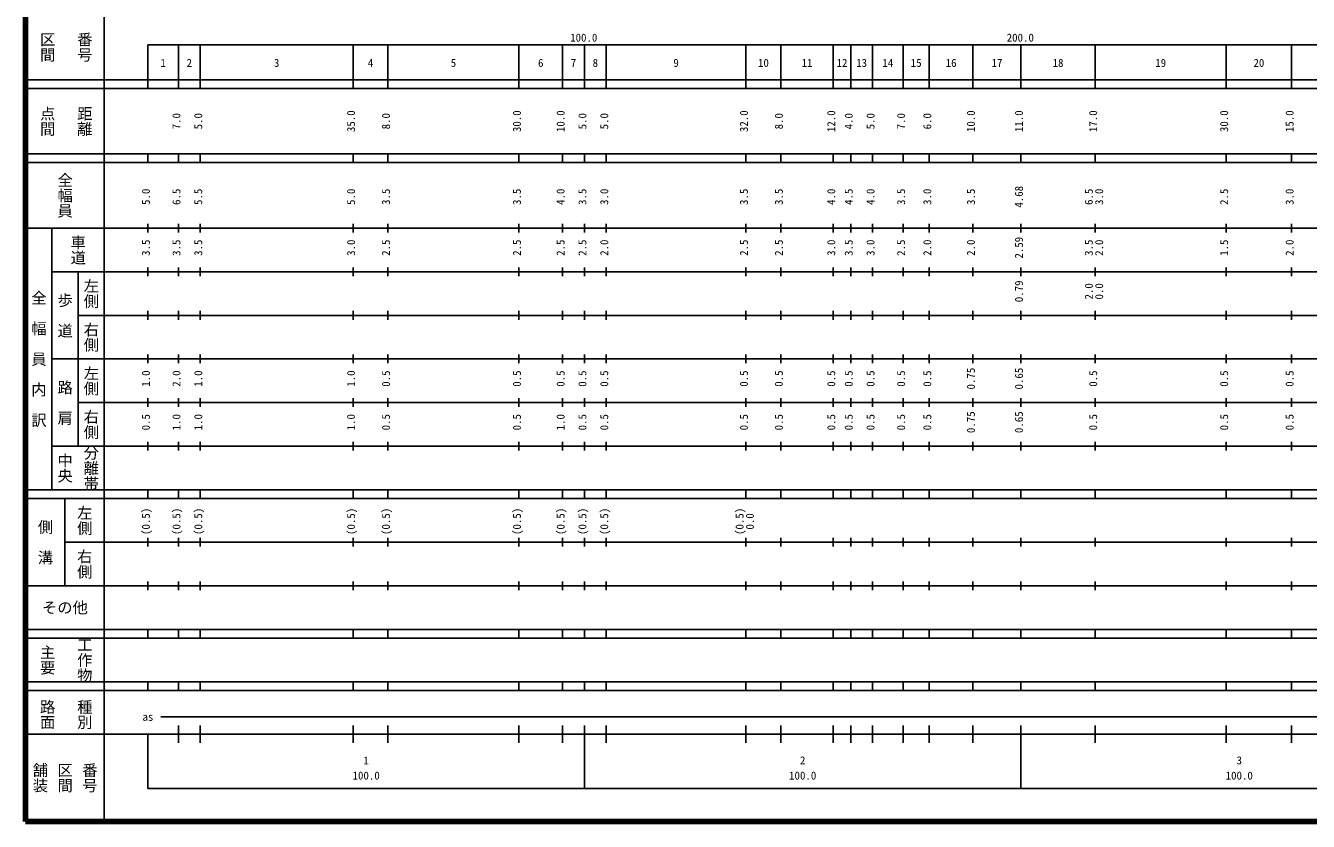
# Model space of a CAD drawing. Units: millimetres on the paper, enlarged 1000 times. Extents: x 40000 to 680000, y 20000 to 380000.
# Drawn here: x 40000 to 333830, y 20000 to 202409 of the extents above; entities that cross this region are included whole.
import ezdxf
from ezdxf.enums import TextEntityAlignment as Align

# ---------------------------------------------------------------- set-up
doc = ezdxf.new("R2010")
doc.units = ezdxf.units.MM
doc.header["$LTSCALE"] = 1000
doc.layers.add('M-TTL', color=2, linetype='Continuous', lineweight=140)
doc.layers.add('M-TTL-BAND', color=7, linetype='Continuous', lineweight=25)
doc.styles.add('@ＭＳ ゴシック', font='')
doc.styles.add('ＭＳ ゴシック', font='')
doc.styles.get('@ＭＳ ゴシック').set_extended_font_data('@MS Gothic')
doc.styles.get('ＭＳ ゴシック').set_extended_font_data('MS Gothic')

msp = doc.modelspace()

# ---------------------------------------------------------------- linework, layer by layer
at = {"layer": 'M-TTL'}
for p, q in [((40000, 380000), (40000, 20000)), ((40000, 20000), (680000, 20000))]:
    msp.add_line(p, q, dxfattribs=at)
at = {"layer": 'M-TTL-BAND'}
for p, q in [((58000, 370000), (58000, 20000)), ((68000, 198000), (579000, 198000)), ((68000, 198000), (68000, 188000)), ((75000, 188000), (75000, 198000)), ((80000, 188000), (80000, 198000)), ((115000, 188000), (115000, 198000)), ((123000, 188000), (123000, 198000)), ((153000, 188000), (153000, 198000)), ((163000, 188000), (163000, 198000)), ((168000, 188000), (168000, 198000)), ((173000, 188000), (173000, 198000)), ((205000, 188000), (205000, 198000)), ((213000, 188000), (213000, 198000)), ((225000, 188000), (225000, 198000)), ((229000, 188000), (229000, 198000)), ((234000, 188000), (234000, 198000)), ((241000, 188000), (241000, 198000)), ((247000, 188000), (247000, 198000)), ((257000, 188000), (257000, 198000)), ((268000, 188000), (268000, 198000)), ((285000, 188000), (285000, 198000)), ((315000, 188000), (315000, 198000)), ((330000, 188000), (330000, 198000)), ((40000, 190000), (579000, 190000)), ((40000, 188000), (579000, 188000)), ((40000, 173000), (579000, 173000)), ((40000, 171000), (579000, 171000)), ((68000, 171000), (68000, 173000)), ((75000, 171000), (75000, 173000)), ((80000, 171000), (80000, 173000)), ((115000, 171000), (115000, 173000)), ((123000, 171000), (123000, 173000)), ((153000, 171000), (153000, 173000)), ((163000, 171000), (163000, 173000)), ((168000, 171000), (168000, 173000)), ((173000, 171000), (173000, 173000)), ((205000, 171000), (205000, 173000)), ((213000, 171000), (213000, 173000)), ((225000, 171000), (225000, 173000)), ((229000, 171000), (229000, 173000)), ((234000, 171000), (234000, 173000)), ((241000, 171000), (241000, 173000)), ((247000, 171000), (247000, 173000)), ((257000, 171000), (257000, 173000)), ((268000, 171000), (268000, 173000)), ((285000, 171000), (285000, 173000)), ((315000, 171000), (315000, 173000)), ((330000, 171000), (330000, 173000)), ((40000, 156000), (579000, 156000)), ((46000, 96000), (46000, 156000)), ((68000, 155000), (68000, 157000)), ((75000, 155000), (75000, 157000)), ((80000, 155000), (80000, 157000)), ((115000, 155000), (115000, 157000)), ((123000, 155000), (123000, 157000)), ((153000, 155000), (153000, 157000)), ((163000, 155000), (163000, 157000)), ((168000, 155000), (168000, 157000)), ((173000, 155000), (173000, 157000)), ((205000, 155000), (205000, 157000)), ((213000, 155000), (213000, 157000)), ((225000, 155000), (225000, 157000)), ((229000, 155000), (229000, 157000)), ((234000, 155000), (234000, 157000)), ((241000, 155000), (241000, 157000)), ((247000, 155000), (247000, 157000)), ((257000, 155000), (257000, 157000)), ((268000, 155000), (268000, 157000)), ((285000, 155000), (285000, 157000)), ((315000, 155000), (315000, 157000)), ((330000, 155000), (330000, 157000)), ((68000, 145000), (68000, 147000)), ((75000, 145000), (75000, 147000)), ((80000, 145000), (80000, 147000)), ((115000, 145000), (115000, 147000)), ((123000, 145000), (123000, 147000)), ((153000, 145000), (153000, 147000)), ((163000, 145000), (163000, 147000)), ((168000, 145000), (168000, 147000)), ((173000, 145000), (173000, 147000)), ((205000, 145000), (205000, 147000)), ((213000, 145000), (213000, 147000)), ((225000, 145000), (225000, 147000)), ((229000, 145000), (229000, 147000)), ((234000, 145000), (234000, 147000)), ((241000, 145000), (241000, 147000)), ((247000, 145000), (247000, 147000)), ((257000, 145000), (257000, 147000)), ((268000, 145000), (268000, 147000)), ((285000, 145000), (285000, 147000)), ((315000, 145000), (315000, 147000)), ((330000, 145000), (330000, 147000)), ((46000, 146000), (579000, 146000)), ((52000, 146000), (52000, 106000)), ((52000, 136000), (579000, 136000)), ((68000, 135000), (68000, 137000)), ((75000, 135000), (75000, 137000)), ((80000, 135000), (80000, 137000)), ((115000, 135000), (115000, 137000)), ((123000, 135000), (123000, 137000)), ((153000, 135000), (153000, 137000)), ((163000, 135000), (163000, 137000)), ((168000, 135000), (168000, 137000)), ((173000, 135000), (173000, 137000)), ((205000, 135000), (205000, 137000)), ((213000, 135000), (213000, 137000)), ((225000, 135000), (225000, 137000)), ((229000, 135000), (229000, 137000)), ((234000, 135000), (234000, 137000)), ((241000, 135000), (241000, 137000)), ((247000, 135000), (247000, 137000)), ((257000, 135000), (257000, 137000)), ((268000, 135000), (268000, 137000)), ((285000, 135000), (285000, 137000)), ((315000, 135000), (315000, 137000)), ((330000, 135000), (330000, 137000)), ((68000, 125000), (68000, 127000)), ((75000, 125000), (75000, 127000)), ((80000, 125000), (80000, 127000)), ((115000, 125000), (115000, 127000)), ((123000, 125000), (123000, 127000)), ((153000, 125000), (153000, 127000)), ((163000, 125000), (163000, 127000)), ((168000, 125000), (168000, 127000)), ((173000, 125000), (173000, 127000)), ((205000, 125000), (205000, 127000)), ((213000, 125000), (213000, 127000)), ((225000, 125000), (225000, 127000)), ((229000, 125000), (229000, 127000)), ((234000, 125000), (234000, 127000)), ((241000, 125000), (241000, 127000)), ((247000, 125000), (247000, 127000)), ((257000, 125000), (257000, 127000)), ((268000, 125000), (268000, 127000)), ((285000, 125000), (285000, 127000)), ((315000, 125000), (315000, 127000)), ((330000, 125000), (330000, 127000)), ((46000, 126000), (579000, 126000)), ((52000, 116000), (579000, 116000)), ((68000, 115000), (68000, 117000)), ((75000, 115000), (75000, 117000)), ((80000, 115000), (80000, 117000)), ((115000, 115000), (115000, 117000)), ((123000, 115000), (123000, 117000)), ((153000, 115000), (153000, 117000)), ((163000, 115000), (163000, 117000)), ((168000, 115000), (168000, 117000)), ((173000, 115000), (173000, 117000)), ((205000, 115000), (205000, 117000)), ((213000, 115000), (213000, 117000)), ((225000, 115000), (225000, 117000)), ((229000, 115000), (229000, 117000)), ((234000, 115000), (234000, 117000)), ((241000, 115000), (241000, 117000)), ((247000, 115000), (247000, 117000)), ((257000, 115000), (257000, 117000)), ((268000, 115000), (268000, 117000)), ((285000, 115000), (285000, 117000)), ((315000, 115000), (315000, 117000)), ((330000, 115000), (330000, 117000)), ((46000, 106000), (579000, 106000)), ((68000, 105000), (68000, 107000)), ((75000, 105000), (75000, 107000)), ((80000, 105000), (80000, 107000)), ((115000, 105000), (115000, 107000)), ((123000, 105000), (123000, 107000)), ((153000, 105000), (153000, 107000)), ((163000, 105000), (163000, 107000)), ((168000, 105000), (168000, 107000)), ((173000, 105000), (173000, 107000)), ((205000, 105000), (205000, 107000)), ((213000, 105000), (213000, 107000)), ((225000, 105000), (225000, 107000)), ((229000, 105000), (229000, 107000)), ((234000, 105000), (234000, 107000)), ((241000, 105000), (241000, 107000)), ((247000, 105000), (247000, 107000)), ((257000, 105000), (257000, 107000)), ((268000, 105000), (268000, 107000)), ((285000, 105000), (285000, 107000)), ((315000, 105000), (315000, 107000)), ((330000, 105000), (330000, 107000)), ((40000, 96000), (579000, 96000)), ((68000, 94000), (68000, 96000)), ((75000, 94000), (75000, 96000)), ((80000, 94000), (80000, 96000)), ((115000, 94000), (115000, 96000)), ((123000, 94000), (123000, 96000)), ((153000, 94000), (153000, 96000)), ((163000, 94000), (163000, 96000)), ((168000, 94000), (168000, 96000)), ((173000, 94000), (173000, 96000)), ((205000, 94000), (205000, 96000)), ((213000, 94000), (213000, 96000)), ((225000, 94000), (225000, 96000)), ((229000, 94000), (229000, 96000)), ((234000, 94000), (234000, 96000)), ((241000, 94000), (241000, 96000)), ((247000, 94000), (247000, 96000)), ((257000, 94000), (257000, 96000)), ((268000, 94000), (268000, 96000)), ((285000, 94000), (285000, 96000)), ((315000, 94000), (315000, 96000)), ((330000, 94000), (330000, 96000)), ((40000, 94000), (579000, 94000)), ((49000, 94000), (49000, 74000)), ((49000, 84000), (579000, 84000)), ((68000, 83000), (68000, 85000)), ((75000, 83000), (75000, 85000)), ((80000, 83000), (80000, 85000)), ((115000, 83000), (115000, 85000)), ((123000, 83000), (123000, 85000)), ((153000, 83000), (153000, 85000)), ((163000, 83000), (163000, 85000)), ((168000, 83000), (168000, 85000)), ((173000, 83000), (173000, 85000)), ((205000, 83000), (205000, 85000)), ((213000, 83000), (213000, 85000)), ((225000, 83000), (225000, 85000)), ((229000, 83000), (229000, 85000)), ((234000, 83000), (234000, 85000)), ((241000, 83000), (241000, 85000)), ((247000, 83000), (247000, 85000)), ((257000, 83000), (257000, 85000)), ((268000, 83000), (268000, 85000)), ((285000, 83000), (285000, 85000)), ((315000, 83000), (315000, 85000)), ((330000, 83000), (330000, 85000)), ((40000, 74000), (579000, 74000)), ((68000, 73000), (68000, 75000)), ((75000, 73000), (75000, 75000)), ((80000, 73000), (80000, 75000)), ((115000, 73000), (115000, 75000)), ((123000, 73000), (123000, 75000)), ((153000, 73000), (153000, 75000)), ((163000, 73000), (163000, 75000)), ((168000, 73000), (168000, 75000)), ((173000, 73000), (173000, 75000)), ((205000, 73000), (205000, 75000)), ((213000, 73000), (213000, 75000)), ((225000, 73000), (225000, 75000)), ((229000, 73000), (229000, 75000)), ((234000, 73000), (234000, 75000)), ((241000, 73000), (241000, 75000)), ((247000, 73000), (247000, 75000)), ((257000, 73000), (257000, 75000)), ((268000, 73000), (268000, 75000)), ((285000, 73000), (285000, 75000)), ((315000, 73000), (315000, 75000)), ((330000, 73000), (330000, 75000)), ((40000, 64000), (579000, 64000)), ((40000, 62000), (579000, 62000)), ((68000, 62000), (68000, 64000)), ((75000, 62000), (75000, 64000)), ((80000, 62000), (80000, 64000)), ((115000, 62000), (115000, 64000)), ((123000, 62000), (123000, 64000)), ((153000, 62000), (153000, 64000)), ((163000, 62000), (163000, 64000)), ((168000, 62000), (168000, 64000)), ((173000, 62000), (173000, 64000)), ((205000, 62000), (205000, 64000)), ((213000, 62000), (213000, 64000)), ((225000, 62000), (225000, 64000)), ((229000, 62000), (229000, 64000)), ((234000, 62000), (234000, 64000)), ((241000, 62000), (241000, 64000)), ((247000, 62000), (247000, 64000)), ((257000, 62000), (257000, 64000)), ((268000, 62000), (268000, 64000)), ((285000, 62000), (285000, 64000)), ((315000, 62000), (315000, 64000)), ((330000, 62000), (330000, 64000)), ((40000, 52000), (579000, 52000)), ((40000, 50000), (579000, 50000)), ((68000, 50000), (68000, 52000)), ((75000, 50000), (75000, 52000)), ((80000, 50000), (80000, 52000)), ((115000, 50000), (115000, 52000)), ((123000, 50000), (123000, 52000)), ((153000, 50000), (153000, 52000)), ((163000, 50000), (163000, 52000)), ((168000, 50000), (168000, 52000)), ((173000, 50000), (173000, 52000)), ((205000, 50000), (205000, 52000)), ((213000, 50000), (213000, 52000)), ((225000, 50000), (225000, 52000)), ((229000, 50000), (229000, 52000)), ((234000, 50000), (234000, 52000)), ((241000, 50000), (241000, 52000)), ((247000, 50000), (247000, 52000)), ((257000, 50000), (257000, 52000)), ((268000, 50000), (268000, 52000)), ((285000, 50000), (285000, 52000)), ((315000, 50000), (315000, 52000)), ((330000, 50000), (330000, 52000)), ((71000, 44000), (556000, 44000)), ((75000, 38000), (75000, 42000)), ((80000, 38000), (80000, 42000)), ((115000, 38000), (115000, 42000)), ((123000, 38000), (123000, 42000)), ((153000, 38000), (153000, 42000)), ((163000, 38000), (163000, 42000)), ((168000, 27500), (168000, 42000)), ((173000, 38000), (173000, 42000)), ((205000, 38000), (205000, 42000)), ((213000, 38000), (213000, 42000)), ((225000, 38000), (225000, 42000)), ((229000, 38000), (229000, 42000)), ((234000, 38000), (234000, 42000)), ((241000, 38000), (241000, 42000)), ((247000, 38000), (247000, 42000)), ((257000, 38000), (257000, 42000)), ((268000, 27500), (268000, 42000)), ((285000, 38000), (285000, 42000)), ((315000, 38000), (315000, 42000)), ((330000, 38000), (330000, 42000)), ((40000, 40000), (579000, 40000)), ((68000, 40000), (68000, 27500)), ((68000, 27500), (579000, 27500))]:
    msp.add_line(p, q, dxfattribs=at)

# ---------------------------------------------------------------- texts
at = {"layer": 'M-TTL-BAND', "style": '@ＭＳ ゴシック'}
for s, p in [('区間', (45000, 197500)), ('番号', (53500, 197500)), ('点間', (45000, 180500)), ('距離', (53500, 180500)), ('全幅員', (49000, 163500)), ('車道', (52000, 151000)), ('左側', (55000, 141000)), ('全\u3000幅\u3000員\u3000内\u3000訳', (43000, 126000)), ('歩\u3000道', (49000, 136000)), ('右側', (55000, 131000)), ('左側', (55000, 121000)), ('路\u3000肩', (49000, 116000)), ('右側', (55000, 111000)), ('分離帯', (55000, 101000)), ('中央', (49000, 101000)), ('左側', (53500, 89000)), ('側\u3000溝', (44500, 84000)), ('右側', (53500, 79000)), ('工作物', (53500, 57000)), ('主要', (45000, 57000)), ('路面', (45000, 44500)), ('種別', (53500, 44500)), ('舗装', (43333, 30000)), ('区間', (49000, 30000)), ('番号', (54667, 30000))]:
    msp.add_text(s, height=2566, rotation=270, dxfattribs=at).set_placement(p, align=Align.MIDDLE_CENTER)
at = {"layer": 'M-TTL-BAND', "style": 'ＭＳ ゴシック'}
for s, p in [('100.0', (167844, 198195)), ('200.0', (267844, 198195)), ('1', (71500, 192405)), ('2', (77500, 192405)), ('3', (97500, 192405)), ('4', (119000, 192405)), ('5', (138000, 192405)), ('6', (158000, 192405)), ('7', (165500, 192405)), ('8', (170500, 192405)), ('9', (189000, 192405)), ('10', (209000, 192405)), ('11', (219000, 192405)), ('12', (227000, 192405)), ('13', (231500, 192405)), ('14', (237500, 192405)), ('15', (244000, 192405)), ('16', (252000, 192405)), ('17', (262500, 192405)), ('18', (276500, 192405)), ('19', (300000, 192405)), ('20', (322500, 192405)), ('as', (68000, 42500)), ('1', (118000, 32523)), ('2', (218000, 32523)), ('3', (318000, 32523)), ('100.0', (118000, 29033)), ('100.0', (218000, 29033)), ('100.0', (318000, 29033))]:
    msp.add_text(s, height=1833, dxfattribs=at).set_placement(p, align=Align.BOTTOM_CENTER)
for s, p in [('7.0', (76000, 180500)), ('5.0', (81000, 180500)), ('35.0', (116000, 180500)), ('8.0', (124000, 180500)), ('30.0', (154000, 180500)), ('10.0', (164000, 180500)), ('5.0', (169000, 180500)), ('5.0', (174000, 180500)), ('32.0', (206000, 180500)), ('8.0', (214000, 180500)), ('12.0', (226000, 180500)), ('4.0', (230000, 180500)), ('5.0', (235000, 180500)), ('7.0', (242000, 180500)), ('6.0', (248000, 180500)), ('10.0', (258000, 180500)), ('11.0', (269000, 180500)), ('17.0', (286000, 180500)), ('30.0', (316000, 180500)), ('15.0', (331000, 180500)), ('5.0', (69000, 163174)), ('6.5', (76000, 163174)), ('5.5', (81000, 163174)), ('5.0', (116000, 163174)), ('3.5', (124000, 163174)), ('3.5', (154000, 163174)), ('4.0', (164000, 163174)), ('3.5', (169000, 163174)), ('3.0', (174000, 163174)), ('3.5', (206000, 163174)), ('3.5', (214000, 163174)), ('4.0', (226000, 163174)), ('4.5', (230000, 163174)), ('4.0', (235000, 163174)), ('3.5', (242000, 163174)), ('3.0', (248000, 163174)), ('3.5', (258000, 163174)), ('4.68', (269000, 163174)), ('6.5', (285000, 163174)), ('3.0', (287370, 163174)), ('2.5', (316000, 163174)), ('3.0', (331000, 163174)), ('3.5', (69000, 151500)), ('3.5', (76000, 151500)), ('3.5', (81000, 151500)), ('3.0', (116000, 151500)), ('2.5', (124000, 151500)), ('2.5', (154000, 151500)), ('2.5', (164000, 151500)), ('2.5', (169000, 151500)), ('2.0', (174000, 151500)), ('2.5', (206000, 151500)), ('2.5', (214000, 151500)), ('3.0', (226000, 151500)), ('3.5', (230000, 151500)), ('3.0', (235000, 151500)), ('2.5', (242000, 151500)), ('2.0', (248000, 151500)), ('2.0', (258000, 151500)), ('2.59', (269000, 151500)), ('3.5', (285000, 151500)), ('2.0', (287370, 151500)), ('1.5', (316000, 151500)), ('2.0', (331000, 151500)), ('0.79', (269000, 141500)), ('2.0', (285000, 141500)), ('0.0', (287370, 141500)), ('0.75', (258000, 121500)), ('0.65', (269000, 121500)), ('1.0', (69000, 121500)), ('2.0', (76000, 121500)), ('1.0', (81000, 121500)), ('1.0', (116000, 121500)), ('0.5', (124000, 121500)), ('0.5', (154000, 121500)), ('0.5', (164000, 121500)), ('0.5', (169000, 121500)), ('0.5', (174000, 121500)), ('0.5', (206000, 121500)), ('0.5', (214000, 121500)), ('0.5', (226000, 121500)), ('0.5', (230000, 121500)), ('0.5', (235000, 121500)), ('0.5', (242000, 121500)), ('0.5', (248000, 121500)), ('0.5', (286000, 121500)), ('0.5', (316000, 121500)), ('0.5', (331000, 121500)), ('0.5', (69000, 111500)), ('1.0', (76000, 111500)), ('1.0', (81000, 111500)), ('1.0', (116000, 111500)), ('0.5', (124000, 111500)), ('0.5', (154000, 111500)), ('1.0', (164000, 111500)), ('0.5', (169000, 111500)), ('0.5', (174000, 111500)), ('0.5', (206000, 111500)), ('0.5', (214000, 111500)), ('0.5', (226000, 111500)), ('0.5', (230000, 111500)), ('0.5', (235000, 111500)), ('0.5', (242000, 111500)), ('0.5', (248000, 111500)), ('0.75', (258000, 111500)), ('0.65', (269000, 111500)), ('0.5', (286000, 111500)), ('0.5', (316000, 111500)), ('0.5', (331000, 111500)), ('(0.5)', (69000, 88764)), ('(0.5)', (76000, 88764)), ('(0.5)', (81000, 88764)), ('(0.5)', (116000, 88764)), ('(0.5)', (124000, 88764)), ('(0.5)', (154000, 88764)), ('(0.5)', (164000, 88764)), ('(0.5)', (169000, 88764)), ('(0.5)', (174000, 88764)), ('(0.5)', (205000, 88764)), ('0.0', (207370, 88764))]:
    msp.add_text(s, height=1833, rotation=90, dxfattribs=at).set_placement(p, align=Align.BOTTOM_CENTER)
msp.add_text('その他', height=2566, dxfattribs=at).set_placement((49000, 69000), align=Align.MIDDLE_CENTER)

doc.saveas('drawing.dxf')
